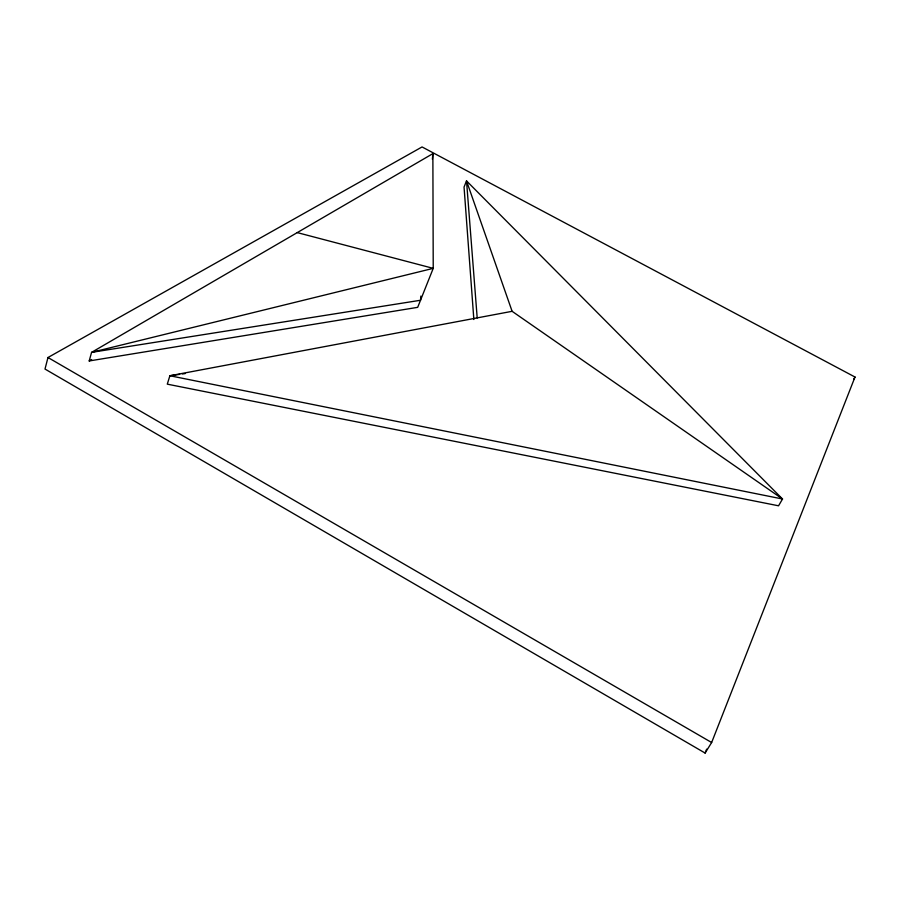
<?xml version="1.0" encoding="UTF-8"?>
<svg xmlns="http://www.w3.org/2000/svg" width="900" height="900" viewBox="0 0 900 900"><rect width="100%" height="100%" fill="white"/><g stroke="black" fill="none" stroke-linecap="round" stroke-linejoin="round"><path stroke-width="1.35" d="M420.863 296.077L420.514 300.262L91.575 352.361L89.201 360.956L417.69 307.339L433.226 268.358L432.866 153.641L91.575 352.361L433.226 268.358L297.259 232.605M432.394 159.232L432.866 153.641M47.981 357.514L45 369.056L705.105 753.053L711.641 742.523L855 377.021L422.055 146.947L47.981 357.514L711.641 742.523M705.105 753.053L706.658 749.137M853.706 379.226L855 377.021M89.201 360.956L91.631 359.527M179.606 374.366L169.886 375.75L782.528 499.005L512.111 311.31L169.886 375.75L167.287 384.154L778.556 505.8L782.528 499.005L466.515 180.877L464.051 187.054L473.85 319.5M182.385 373.973L185.164 373.579M512.111 311.31L466.515 180.877L477.202 317.993"/></g></svg>
